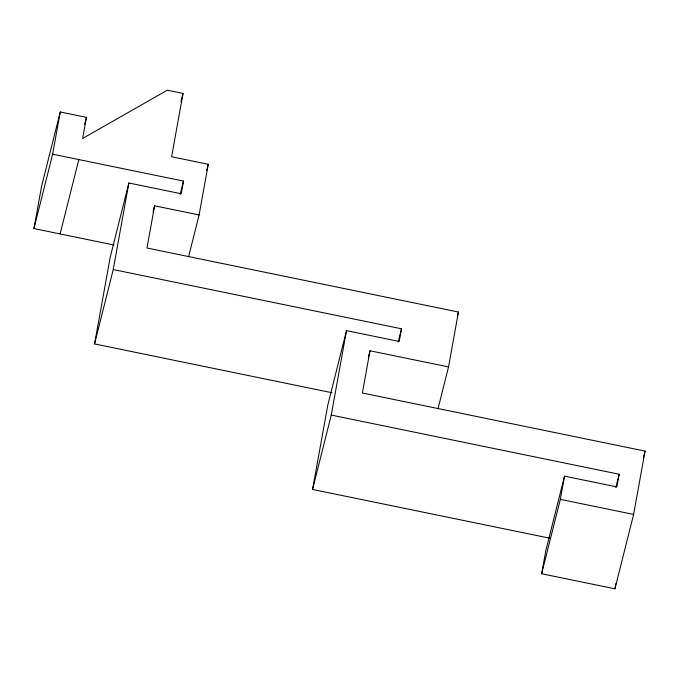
<?xml version="1.0" encoding="UTF-8"?>
<svg xmlns="http://www.w3.org/2000/svg" width="679" height="679" viewBox="0 0 679 679"><rect width="100%" height="100%" fill="white"/><g stroke="black" fill="none" stroke-linecap="round" stroke-linejoin="round"><path stroke-width="1.02" d="M114.021 245.026L33.95 228.568L41.572 186.352L60.253 111.976L86.428 117.348L82.617 138.465L167.34 90.188L183.041 93.422L171.609 156.747L208.249 164.284L199.1 214.946L188.609 256.721M33.95 228.568L52.631 154.192L60.253 111.976M332.014 392.734L94.551 343.93L110.185 257.375L128.866 182.999L181.208 193.753L183.5 181.089L52.631 154.192M94.551 343.93L113.232 269.555L128.866 182.999M199.1 214.946L154.608 205.805L146.978 248.022L458.435 312.034L448.522 366.923L438.031 408.699M549.727 538.184L312.569 489.449L327.821 405.007L346.502 330.631L399.227 341.461L401.51 328.797L113.232 269.555M312.569 489.449L331.259 415.073L346.502 330.631M448.522 366.923L370.004 350.78L362.382 393.005L645.05 451.102L633.617 514.427L614.928 588.812L541.647 573.747L545.84 550.525L564.521 476.149L616.871 486.902L619.155 474.239L331.259 415.073M541.647 573.747L560.328 499.371L564.521 476.149M614.928 588.812L615.87 583.617M84.637 124.486L86.428 117.348M60.125 233.949L78.806 159.573M153.072 211.916L154.608 205.805M180.996 101.57L183.041 93.422M180.173 194.338L183.5 181.089M206.713 170.395L208.249 164.284M368.468 356.899L370.004 350.78M398.183 342.038L401.51 328.797M457.417 316.108L458.435 312.034M615.828 487.488L619.155 474.239M643.259 458.232L645.05 451.102M560.328 499.371L633.617 514.427"/></g></svg>
